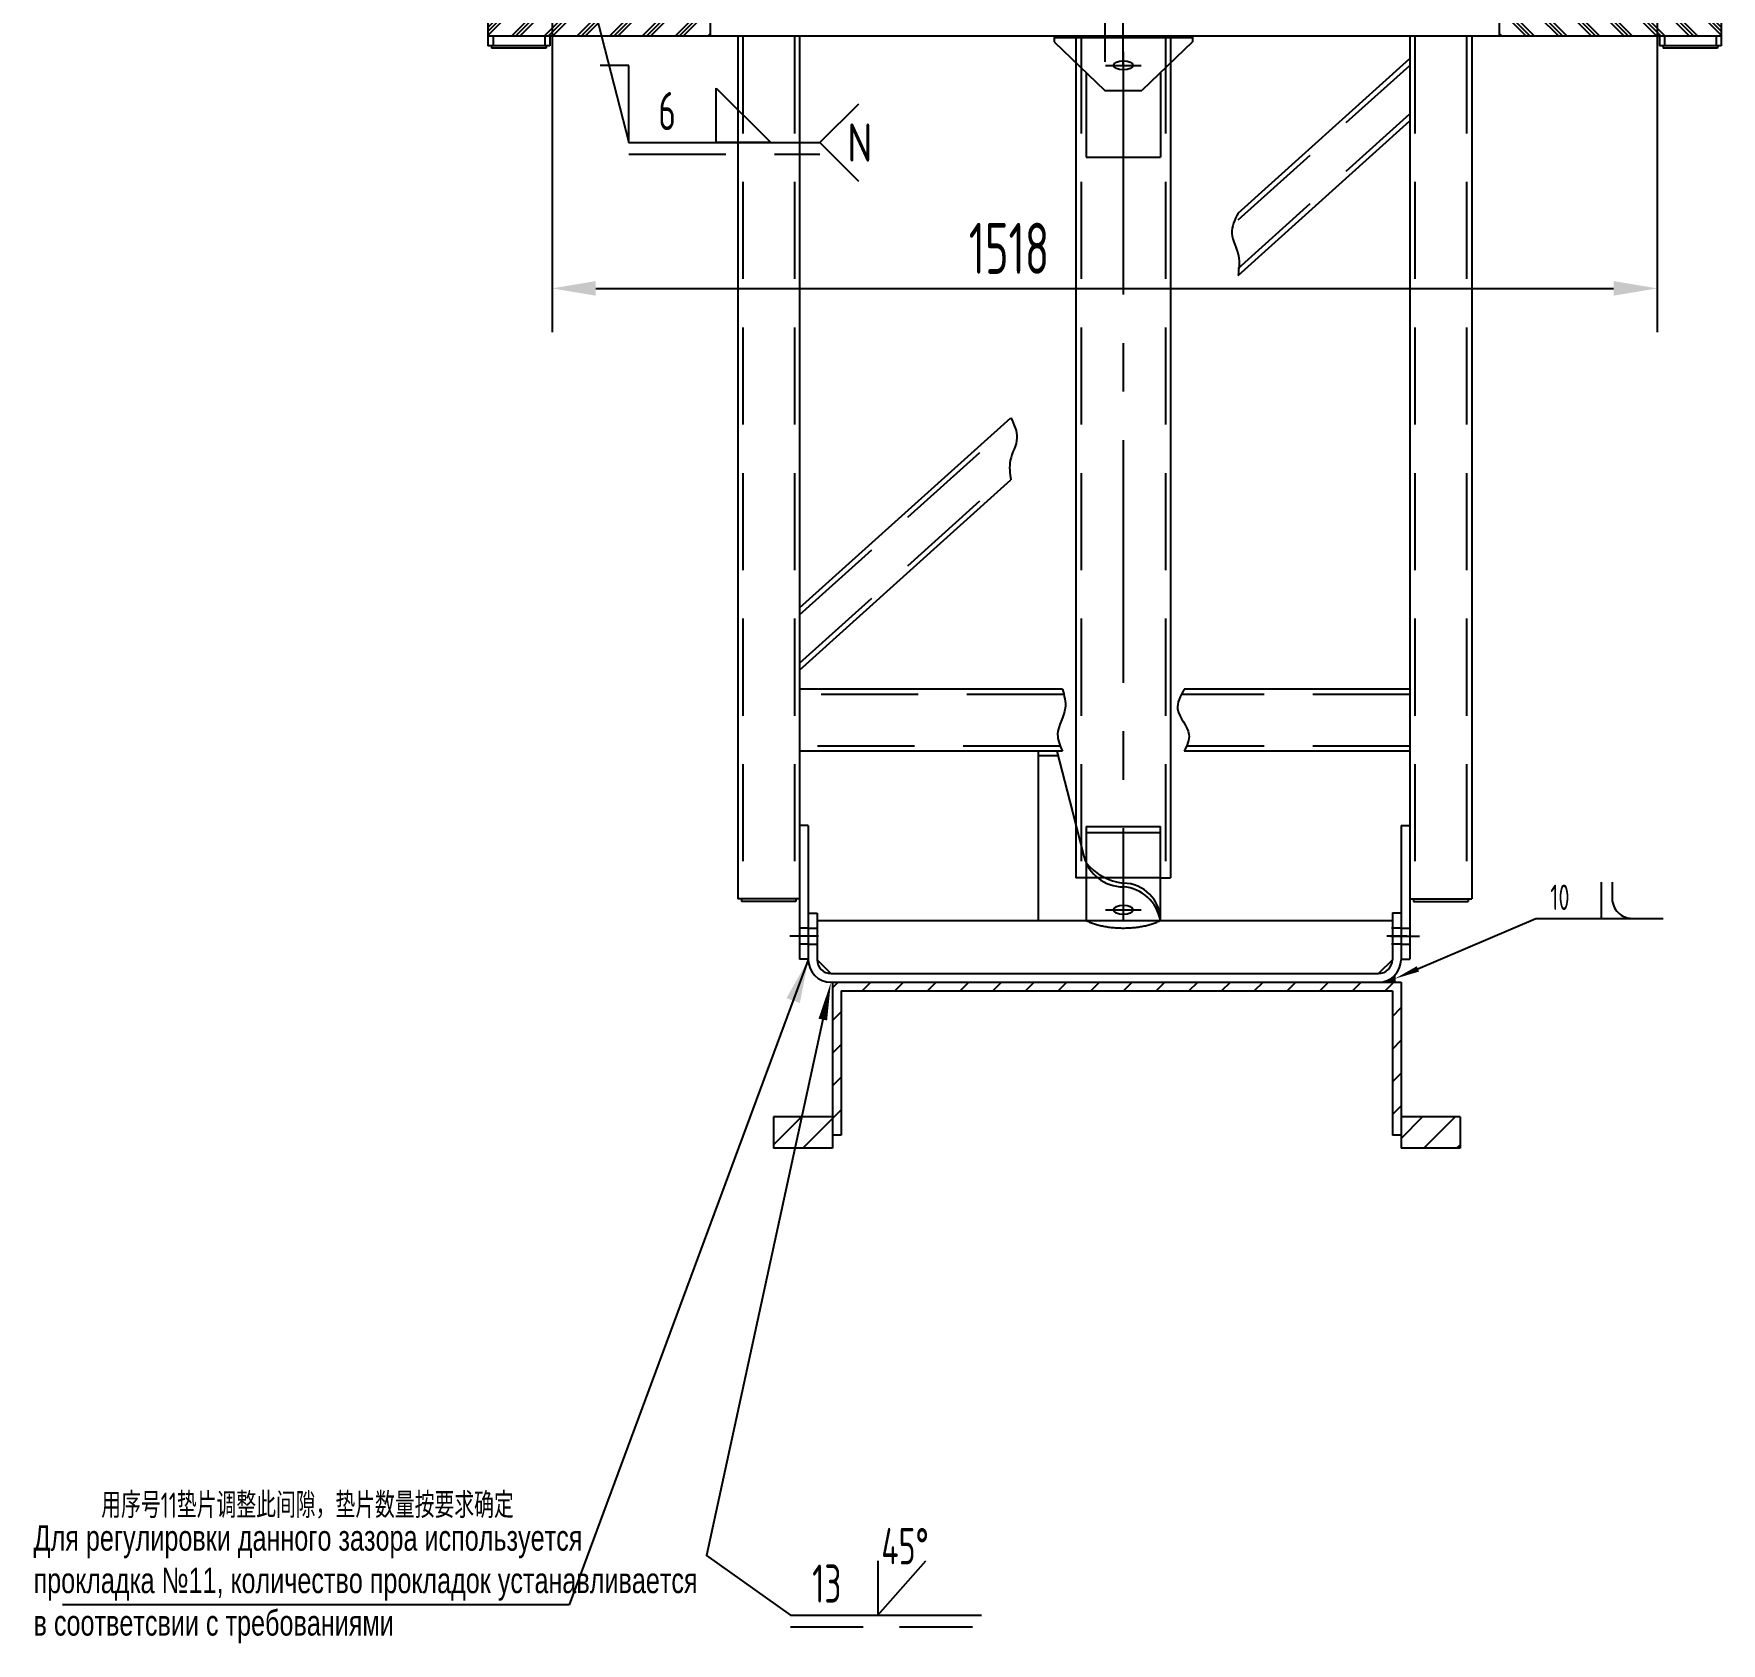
# Model space of a CAD drawing. Header units: millimetres. Extents: x 0 to 8400, y 0 to 5940.
# Drawn here: x 3533 to 5851, y 2024 to 4236 of the extents above; entities that cross this region are included whole.
import ezdxf
from ezdxf.enums import TextEntityAlignment as Align

# ---------------------------------------------------------------- set-up
doc = ezdxf.new("R2010")
doc.units = ezdxf.units.MM
doc.header["$LTSCALE"] = 200
for name, pattern in [('F', [0.75, 0.5, -0.25]), ('G', [2, 1.25, -0.25, 0.25, -0.25]), ('K', [2.5, 1.25, -0.25, 0.25, -0.25, 0.25, -0.25])]:
    doc.linetypes.add(name, pattern=pattern)
for name, color, linetype in [('01', 7, 'Continuous'), ('02', 1, 'Continuous'), ('04', 2, 'F'), ('05', 4, 'G'), ('07', 6, 'K'), ('08', 1, 'Continuous'), ('10', 1, 'Continuous'), ('11', 3, 'Continuous'), ('13', 3, 'Continuous')]:
    doc.layers.add(name, color=color, linetype=linetype)
doc.styles.get("Standard").update_dxf_attribs({"font": 'isocp', "width": 0.707, "bigfont": 'intecad.shx'})
doc.dimstyles.new('INTE', dxfattribs={"dimscale": 20, "dimtxt": 3.5, "dimasz": 3, "dimexe": 3, "dimexo": 0, "dimgap": 1, "dimtad": 1, "dimdec": 0, "dimdsep": 46, "dimtxsty": 'Standard', "dimcen": 0, "dimclrd": 1, "dimclre": 1, "dimclrt": 3, "dimaunit": 1, "dimadec": 0, "dimazin": 0, "dimtfac": 1, "dimtmove": 0, "dimatfit": 0, "dimfxl": 1, "dimarcsym": 0})

# ---------------------------------------------------------------- blocks, each defined once
blk = doc.blocks.new('*D19')
at = {"layer": '08', "color": 1, "lineweight": -2, "ltscale": 1.333333}
for p, q in [((5004.5, 4349.8), (5004.5, 5334.6)), ((5030, 4192.1), (5030, 5334.6)), ((4944.5, 5274.6), (4737.2, 5274.6)), ((5030, 5274.6), (5004.5, 5274.6)), ((5090, 5274.6), (5150, 5274.6))]:
    blk.add_line(p, q, dxfattribs=at)
at = {"layer": '08', "color": 1, "ltscale": 1.333333}
for points in [[(4944.5, 5284.6), (4944.5, 5264.6), (5004.5, 5274.6)], [(5090, 5284.6), (5090, 5264.6), (5030, 5274.6)]]:
    blk.add_solid(points, dxfattribs=at)
at = {"layer": 'Defpoints', "color": 0, "ltscale": 1.333333}
for p in [(5004.5, 5274.6), (5004.5, 4349.8), (5030, 4192.1)]:
    blk.add_point(p, dxfattribs=at)
at = {"layer": '08', "color": 3, "ltscale": 1.333333, "insert": (4810.8, 5329.7), "char_height": 70, "attachment_point": 5}
blk.add_mtext('25.5', dxfattribs=at)
blk = doc.blocks.new('*U21', base_point=(4982.6, 2910.9))
at = {"layer": '01'}
blk.add_lwpolyline([(5046.9, 2116.2), (5046.9, 2041.2), (5112.9, 2116.2)], dxfattribs=at)
at = {"layer": '02'}
blk.add_lwpolyline([(4982.6, 2910.9, 0, 12, 0), (4971.5, 2859.6, 12, 12, 0)], format="xyseb", dxfattribs=at)
blk.add_lwpolyline([(4971.5, 2859.6), (4811.6, 2123.5), (4926.9, 2041.2), (5189.4, 2041.2)], dxfattribs=at)
at = {"layer": '04'}
blk.add_line((4926.9, 2025.5), (5189.4, 2025.5), dxfattribs=at)
at = {"layer": '13', "width": 0.707}
blk.add_text('13', height=52.5, dxfattribs=at).set_placement((4956.9, 2058.5))
blk = doc.blocks.new('*D43')
at = {"layer": '08', "color": 1, "lineweight": -2, "ltscale": 1.333333}
for p, q in [((4245.5, 4317), (4245.5, 3825.7)), ((5763.5, 4317), (5763.5, 3825.7)), ((4305.5, 3885.7), (5703.5, 3885.7))]:
    blk.add_line(p, q, dxfattribs=at)
at = {"layer": '08', "color": 1, "ltscale": 1.333333}
for points in [[(4305.5, 3895.7), (4305.5, 3875.7), (4245.5, 3885.7)], [(5703.5, 3895.7), (5703.5, 3875.7), (5763.5, 3885.7)]]:
    blk.add_solid(points, dxfattribs=at)
at = {"layer": 'Defpoints', "color": 0, "ltscale": 1.333333}
for p in [(4245.5, 4317), (5763.5, 4317), (5763.5, 3885.7)]:
    blk.add_point(p, dxfattribs=at)
at = {"layer": '08', "color": 3, "ltscale": 1.333333, "insert": (4873.1, 3940.7), "char_height": 70, "attachment_point": 5}
blk.add_mtext('1518', dxfattribs=at)

msp = doc.modelspace()

# ---------------------------------------------------------------- hatches: boundary and pattern name
at = {"layer": '10', "ltscale": 1.333333}
h = msp.add_hatch(dxfattribs=at)
h.set_pattern_fill('PLAST', color=256, scale=5, angle=45, style=0)
h.set_pattern_definition([(45, (3735.618, 2509.395), (-22.45064, 22.45064), []), (45, (3732.812, 2512.2), (-22.45064, 22.45064), []), (45, (3730.006, 2515.007), (-22.45064, 22.45064), [])])
h.paths.add_polyline_path([(4394.9, 4232), (4394.9, 4317), (4157.6, 4317), (4157.6, 4232)])
h.paths.add_polyline_path([(4462.6, 4317), (4394.9, 4317), (4394.9, 4232), (4462.6, 4232)])
h = msp.add_hatch(dxfattribs=at)
h.set_pattern_fill('PLAST', color=256, scale=5, angle=45, style=0)
h.set_pattern_definition([(135, (6273.29, 2509.395), (22.45064, 22.45064), []), (135, (6276.097, 2512.2), (22.45064, 22.45064), []), (135, (6278.903, 2515.007), (22.45064, 22.45064), [])])
h.paths.add_polyline_path([(5851.4, 4232), (5851.4, 4317), (5614.1, 4317), (5614.1, 4232)])
h.paths.add_polyline_path([(5546.4, 4232), (5614.1, 4232), (5614.1, 4317), (5546.4, 4317)])
h = msp.add_hatch(dxfattribs=at)
h.set_pattern_fill('ANSI31', color=256, scale=10, style=0)
h.set_pattern_definition([(45, (948.98, 141.22), (-22.45064, 22.45064), [])])
h.paths.add_polyline_path([(5492.6, 2704.5), (5492.6, 2747.5), (5411.6, 2747.5), (5411.6, 2704.5)])
h.paths.add_polyline_path([(5399.6, 2722.5), (5411.6, 2722.5), (5411.6, 2932.5), (4630.6, 2932.5), (4630.6, 2722.5), (4642.6, 2722.5), (4642.6, 2920.5), (5399.6, 2920.5)])
h.paths.add_polyline_path([(4549.6, 2747.5), (4549.6, 2704.5), (4630.6, 2704.5), (4630.6, 2747.5)])
msp.add_hatch(color=256, dxfattribs=at).paths.add_polyline_path([(5380.6, 2932.5), (5402.5, 2932.5), (5402.5, 2941.6, -0.198912)])

# ---------------------------------------------------------------- linework, layer by layer
at = {"ltscale": 1.333333}
for p, q in [((4157.4, 5101), (4157.4, 4232)), ((5851.4, 5101), (5851.4, 4219)), ((5851.4, 5101), (5851.4, 4219)), ((4462.4, 4317), (4462.4, 4232)), ((5546.4, 4317), (5546.4, 4232)), ((5851.4, 4232), (4157.4, 4232)), ((4157.4, 4232), (4157.4, 4219)), ((4242.4, 4219), (4157.4, 4219)), ((4162.4, 4219), (4162.4, 4215.5)), ((4237.4, 4219), (4237.4, 4215.5)), ((4242.4, 4232), (4242.4, 4219)), ((4500.4, 4232), (4415.4, 4232)), ((4500.4, 4232), (4500.4, 3047)), ((4585.4, 4232), (4585.4, 2964)), ((4935, 4232), (4935, 4224.5)), ((4935, 4230.4), (5125, 4230.4)), ((4965, 4232), (4965, 3147.7)), ((5095, 4232), (5095, 3075.7)), ((5125, 4232), (5125, 4224.5)), ((5423.6, 4232), (5423.6, 2964)), ((5508.6, 4232), (5508.6, 3047)), ((5766.4, 4232), (5766.4, 4219)), ((5851.4, 4219), (5766.4, 4219)), ((5771.4, 4219), (5771.4, 4215.5)), ((5846.4, 4219), (5846.4, 4215.5)), ((4164.4, 4215.5), (4162.4, 4215.5)), ((4237.4, 4215.5), (4164.4, 4215.5)), ((5187.6, 3989.1), (5423.6, 4201.5)), ((5773.4, 4215.5), (5771.4, 4215.5)), ((5846.4, 4215.5), (5773.4, 4215.5)), ((4979, 4182.2), (4979, 4065.8)), ((5081, 4182.2), (5081, 4065.8)), ((5187.6, 3903.6), (5423.6, 4116)), ((4979, 4065.8), (5081, 4065.8)), ((4585.4, 3446.8), (4875.5, 3708)), ((4585.4, 3361.3), (4875.5, 3622.6)), ((4946.4, 3335), (4585.4, 3335)), ((5423.6, 3335), (5113.5, 3335)), ((4946.4, 3250), (4585.4, 3250)), ((4913, 3250), (4913, 3017.5)), ((4938.8, 3250), (4960.1, 3166.7)), ((5423.6, 3250), (5113.7, 3250)), ((4597.4, 3148), (4585.4, 3148)), ((4597.4, 3148), (4597.4, 2964)), ((5411.6, 3148), (5411.6, 2963.5)), ((5411.6, 3148), (5423.6, 3148)), ((4585.4, 3047), (4500.4, 3047)), ((4505.4, 3047), (4505.4, 3043.5)), ((4580.4, 3043.5), (4505.4, 3043.5)), ((4580.4, 3047), (4580.4, 3043.5)), ((5423.6, 3047), (5508.6, 3047)), ((5428.6, 3047), (5428.6, 3043.5)), ((5428.6, 3043.5), (5503.6, 3043.5)), ((5503.6, 3047), (5503.6, 3043.5)), ((4597.4, 3027.5), (4609.4, 3027.5)), ((4597.4, 3027.5), (4597.4, 2963.5)), ((4609.4, 3027.5), (4609.4, 2963.5)), ((4609.4, 3017.5), (5399.6, 3017.5)), ((5399.6, 3028), (5399.6, 2963.5)), ((5399.6, 3028), (5411.6, 3028)), ((4597.4, 2964), (4585.4, 2964)), ((4609.4, 2963.5), (4628.4, 2944.5)), ((4628.4, 2944.5), (5380.6, 2944.5)), ((5411.6, 2964), (5423.6, 2964)), ((4628.4, 2932.5), (5411.6, 2932.5)), ((4642.6, 2920.5), (5399.6, 2920.5)), ((5402.5, 2941.6), (5402.5, 2932.5))]:
    msp.add_line(p, q, dxfattribs=at)
for centre, radius, start, end in [((4628.4, 2963.5), 31, 180, 270), ((4628.4, 2963.5), 19, 180, 270), ((5380.6, 2963.5), 31, 270, 360)]:
    msp.add_arc(centre, radius, start, end, dxfattribs=at)
at = {"layer": '01', "ltscale": 1.333333}
for p, q in [((4935, 4224.5), (5004.5, 4157.7)), ((5125, 4224.5), (5055.5, 4157.7)), ((4350.9, 4191.9), (4311.4, 4191.9)), ((4350.9, 4085.9), (4350.9, 4191.9)), ((5004.5, 4157.7), (5055.5, 4157.7)), ((4913, 3243.8), (4940.4, 3243.8)), ((4960.1, 3166.7), (4975.7, 3105.7)), ((4979, 3146.5), (4979, 3096.4)), ((4979, 3146.5), (5081, 3146.5)), ((4979, 3138), (5081, 3138)), ((5081, 3017.5), (5081, 3146.5)), ((5081, 3075.7), (5095, 3075.7)), ((5399.6, 2963.5), (5380.6, 2944.5))]:
    msp.add_line(p, q, dxfattribs=at)
msp.add_lwpolyline([(4470.9, 4160.9), (4545.9, 4085.9), (4470.9, 4085.9)], close=True, dxfattribs=at)
msp.add_lwpolyline([(5686.6, 3070.2), (5686.6, 3020.2)], dxfattribs=at)
msp.add_lwpolyline([(5701.6, 3070.2), (5701.6, 3047.7, 0.414214), (5729.1, 3020.2, 0.414214)], format="xyb", dxfattribs=at)
for centre, radius, start, end in [((5030, 3119.5), 56, 194.334, 270), ((5038.8, 3145.3), 77.2, 219.2467, 263.4428), ((5030, 3017.5), 51, 360, 90), ((5025.9, 3007.8), 55.9, 10.0444, 85.8571), ((5380.6, 2963.5), 19, 270, 360)]:
    msp.add_arc(centre, radius, start, end, dxfattribs=at)
for centre in [(5030, 4192.1), (5030, 3032)]:
    msp.add_ellipse(centre, major_axis=(13.3, 0), ratio=0.472693, dxfattribs=at)
at = {"layer": '02', "ltscale": 1.333333}
for p, q in [((4597.4, 3007), (4609.4, 3007)), ((5410.4, 3007), (5398.4, 3007)), ((5411.6, 3007), (5423.6, 3007)), ((4597.4, 2985), (4609.4, 2985)), ((5410.4, 2985), (5398.4, 2985)), ((5411.6, 2985), (5423.6, 2985))]:
    msp.add_line(p, q, dxfattribs=at)
for points in [[(4282.5, 4322.5), (4288.9, 4327), (4350.9, 4085.9), (4613.4, 4085.9)], [(4666.4, 4138.9), (4613.4, 4085.9), (4666.4, 4032.8)], [(5434.7, 2950.8), (5596.6, 3020.2), (5771.6, 3020.2)]]:
    msp.add_lwpolyline(points, dxfattribs=at)
msp.add_lwpolyline([(5402.5, 2937.1, 0, 8, 0), (5434.7, 2950.8, 8, 8, 0)], format="xyseb", dxfattribs=at)
for points, end_tangent in [([(5187.6, 3989.1), (5179.1, 3961.3), (5188.3, 3930.4), (5187.6, 3903.6)], (0.54181, -0.840501)), ([(4875.5, 3708), (4884, 3680.2), (4874.8, 3649.3), (4875.5, 3622.6)], (-0.54181, -0.840501))]:
    msp.add_spline(points, degree=3, dxfattribs=dict(at, end_tangent=end_tangent))
for points in [[(4946.4, 3335), (4950.3, 3309.1), (4939.8, 3273.1), (4946.4, 3250)], [(5113.5, 3335), (5104.6, 3307.5), (5120.2, 3273), (5113.7, 3250)]]:
    msp.add_spline(points, degree=3, dxfattribs=at)
at = {"layer": '04', "ltscale": 1.333333}
for p, q in [((4164.4, 4232), (4164.4, 4219)), ((4235.4, 4232), (4235.4, 4219)), ((4507.4, 4232), (4507.4, 3047)), ((4578.4, 4232), (4578.4, 3047)), ((4972, 4232), (4972, 3075.7)), ((5088, 4232), (5088, 3075.7)), ((5430.6, 4232), (5430.6, 3047)), ((5501.6, 4232), (5501.6, 3047)), ((5773.4, 4232), (5773.4, 4219)), ((5844.4, 4232), (5844.4, 4219)), ((5187.6, 3979.7), (5423.6, 4192.1)), ((5187.6, 3913), (5423.6, 4125.5)), ((4350.9, 4070.1), (4613.4, 4070.1)), ((4585.4, 3437.4), (4878.7, 3701.5)), ((4585.4, 3370.8), (4877.2, 3633.5)), ((4948.3, 3328), (4585.4, 3328)), ((5423.6, 3328), (5109.8, 3328)), ((4943.4, 3257), (4585.4, 3257)), ((5423.6, 3257), (5116.9, 3257)), ((4965, 3147.7), (4965, 3075.7)), ((4979, 3096.4), (4979, 3017.5)), ((5081, 3075.7), (4965, 3075.7))]:
    msp.add_line(p, q, dxfattribs=at)
msp.add_ellipse((5030, 3032), major_axis=(-62.5, 0), ratio=0.40024, start_param=0.615649, end_param=2.525944, dxfattribs=at)
at = {"layer": '05', "ltscale": 1.333333}
for p, q in [((5004.5, 4497), (5004.5, 4196.9)), ((5030, 4210.6), (5030, 3017.5)), ((5005.4, 4192.1), (5054.5, 4192.1)), ((5005.4, 3032), (5054.5, 3032)), ((4611.3, 2996), (4572, 2996)), ((5419.5, 2996), (5391.8, 2996)), ((5397.7, 2996), (5436.9, 2996))]:
    msp.add_line(p, q, dxfattribs=at)
at = {"layer": '07', "ltscale": 1.333333}
for p, q in [((4630.6, 2932.5), (4630.6, 2704.5)), ((4642.6, 2920.5), (4642.6, 2722.5)), ((5399.6, 2920.5), (5399.6, 2722.5)), ((5411.6, 2932.5), (5411.6, 2704.5)), ((4630.6, 2747.5), (4549.6, 2747.5)), ((4549.6, 2747.5), (4549.6, 2704.5)), ((5492.6, 2747.5), (5411.6, 2747.5)), ((5492.6, 2747.5), (5492.6, 2704.5)), ((4642.6, 2722.5), (4630.6, 2722.5)), ((5411.6, 2722.5), (5399.6, 2722.5)), ((4630.6, 2704.5), (4549.6, 2704.5)), ((5492.6, 2704.5), (5411.6, 2704.5))]:
    msp.add_line(p, q, dxfattribs=at)
at = {"layer": '08', "ltscale": 1.333333}
for p, q in [((4597.4, 3007), (4585.4, 3007)), ((4597.4, 2985), (4585.4, 2985))]:
    msp.add_line(p, q, dxfattribs=at)

# ---------------------------------------------------------------- block references
at = {"layer": '02', "ltscale": 1.333333}
msp.add_blockref('*U21', (4628.4, 2932.5), dxfattribs=at)

# ---------------------------------------------------------------- texts
at = {"layer": '01', "insert": (3533.2, 2186.6), "char_height": 35, "attachment_point": 1}
msp.add_mtext('{\\fArial|b0|i0|c204|p34;\\C3;Для регулировки данного зазора используется\\Pпрокладка №11, количество прокладок устанавливается\\Pв соответсвии с требованиями}', dxfattribs=at)
at = {"layer": '07', "color": 3, "ltscale": 1.333333, "insert": (4192.8, 2195.4), "char_height": 35, "attachment_point": 9}
msp.add_mtext('用序号11垫片调整此间隙，垫片数量按要求确定', dxfattribs=at)
at = {"layer": '11', "ltscale": 1.333333, "width": 0.707}
msp.add_text('45°', height=50, dxfattribs=at).set_placement((4730.2, 2132.8), align=Align.CENTER)
at = {"layer": '13', "ltscale": 1.333333, "width": 0.707}
for s, height, p in [('6', 52.5, (4391.4, 4103.1)), ('10', 35, (5616.6, 3031.7))]:
    msp.add_text(s, height=height, dxfattribs=at).set_placement(p)
at = {"layer": '13', "ltscale": 1.333333, "width": 1.010989}
msp.add_text('N', height=52.5, dxfattribs=at).set_placement((4650.9, 4059.6), (4685.4, 4059.6), align=Align.FIT)

# ---------------------------------------------------------------- dimensions: what is measured, and where the dimension line sits
at = {"layer": '08', "ltscale": 1.333333}
dim = msp.add_linear_dim(base=(5004.5, 5274.6), p1=(5030, 4192.1), p2=(5004.5, 4349.8), text='25.5', dimstyle='INTE', dxfattribs=at)
dim.commit()
dim.dimension.update_dxf_attribs({"geometry": '*D19', "text_midpoint": (4810.8, 5329.7)})
dim = msp.add_linear_dim(base=(5763.5, 3885.7), p1=(4245.5, 4317), p2=(5763.5, 4317), dimstyle='INTE', dxfattribs=at)
dim.commit()
dim.dimension.update_dxf_attribs({"geometry": '*D43', "text_midpoint": (4873.1, 3885.7), "dimtype": 160})

# ---------------------------------------------------------------- leaders
at = {"layer": '08', "ltscale": 1.333333, "annotation_type": 0, "has_hookline": 1, "hookline_direction": 1, "text_width": 615.9}
msp.add_leader([(4597.4, 2963.5), (4268.9, 2077.1), (4208.9, 2077.1)], dimstyle='INTE', dxfattribs=at)

doc.saveas('drawing.dxf')
